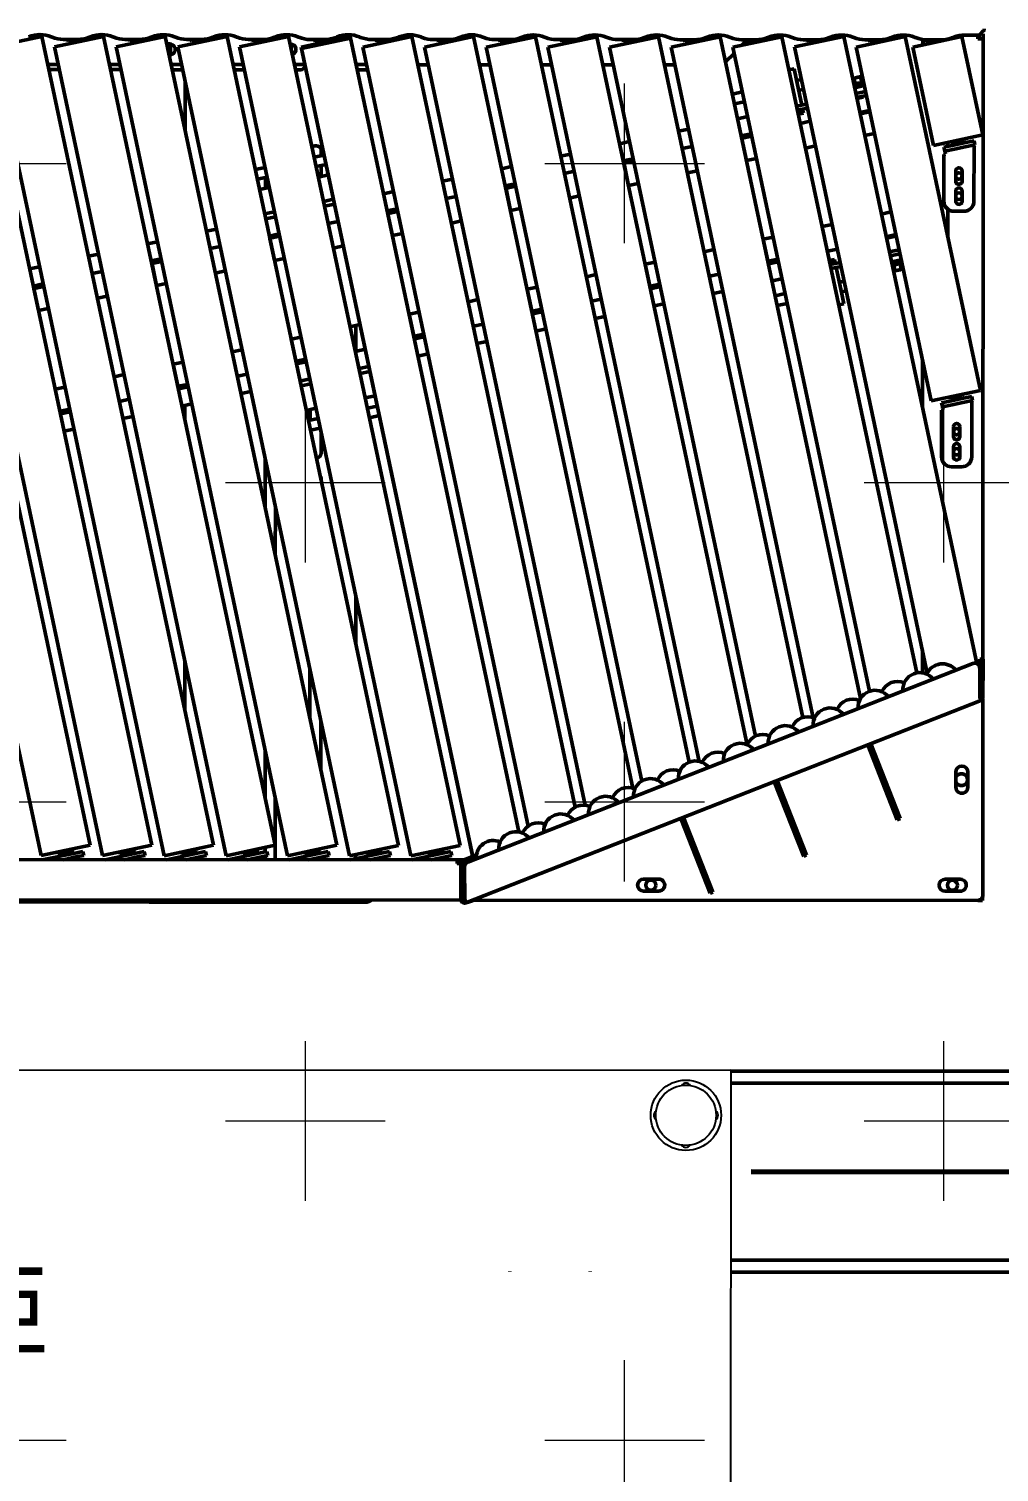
# Model space of a CAD drawing. Header units: millimetres. Extents: x 845401 to 948039, y 511594 to 550263.
# Drawn here: x 916995 to 917960, y 535198 to 536634 of the extents above; entities that cross this region are included whole.
import ezdxf

# ---------------------------------------------------------------- set-up
doc = ezdxf.new("R2010")
doc.units = ezdxf.units.MM
for name, color, linetype in [('00', 7, 'Continuous'), ('DIM', 2, 'Continuous'), ('MARK', 3, 'Continuous')]:
    doc.layers.add(name, color=color, linetype=linetype)
doc.layers.add('A-剖-0.10mm.......SECT-L01', color=255, linetype='Continuous', lineweight=18)
doc.layers.add('可见 (ISO)', color=7, linetype='Continuous', lineweight=50)
doc.styles.add('MtXpl_', font='simfang.ttf')

# ---------------------------------------------------------------- blocks, each defined once
blk = doc.blocks.new('20210329143249')
at = {"color": 7, "linetype": 'Continuous', "lineweight": 25}
for p, q in [((-1554, 45), (44, 45)), ((45, -452.8), (45, 44))]:
    blk.add_line(p, q, dxfattribs=at)
for radius in [35, 30]:
    blk.add_circle((0, 0), radius, dxfattribs=at)
for centre, radius, start, end in [((44, 44), 1, 0, 90), ((0, 27), 5, 32.7341, 147.2659), ((-27, 0), 5, 122.7341, 180), ((-27, 0), 5, 180, 237.2659), ((27, 0), 5, 302.7341, 57.2659), ((0, -27), 5, 212.7341, 327.2659)]:
    blk.add_arc(centre, radius, start, end, dxfattribs=at)
at = {"layer": 'MARK', "style": 'MtXpl_'}
blk.add_text('主控柜', height=75, dxfattribs=at).set_placement((-940.1, -232.1))
blk = doc.blocks.new('单件分离新结构核图')
at = {"layer": '可见 (ISO)'}
for p, q in [((4623318.7, 894477.5), (4623147.7, 895282)), ((4623380, 894477.5), (4623209, 895282)), ((4623270.3, 895282), (4623221.4, 895271.6)), ((4623267.5, 895283.8), (4623257, 895281.5)), ((4623441.3, 894477.5), (4623270.3, 895282)), ((4623279.6, 895281.6), (4623280.6, 895281.2)), ((4623331.7, 895282), (4623282.8, 895271.6)), ((4623317.6, 895281.2), (4623318.6, 895281.6)), ((4623328.9, 895283.8), (4623318.4, 895281.5)), ((4623502.7, 894477.5), (4623331.7, 895282)), ((4623340.9, 895281.6), (4623341.9, 895281.2)), ((4623393, 895282), (4623344.1, 895271.6)), ((4623379, 895281.2), (4623380, 895281.6)), ((4623390.2, 895283.8), (4623379.7, 895281.5)), ((4623564, 894477.5), (4623393, 895282)), ((4623402.2, 895281.6), (4623403.2, 895281.2)), ((4623454.4, 895282), (4623405.4, 895271.6)), ((4623440.3, 895281.2), (4623441.3, 895281.6)), ((4623451.5, 895283.8), (4623441.1, 895281.5)), ((4623625.4, 894477.5), (4623454.4, 895282)), ((4623463.6, 895281.6), (4623464.6, 895281.2)), ((4623515.7, 895282), (4623466.8, 895271.6)), ((4623501.6, 895281.2), (4623502.6, 895281.6)), ((4623512.9, 895283.8), (4623502.4, 895281.5)), ((4623686.7, 894477.5), (4623515.7, 895282)), ((4623524.9, 895281.6), (4623525.9, 895281.2)), ((4623577, 895282), (4623528.1, 895271.6)), ((4623563, 895281.2), (4623564, 895281.6)), ((4623574.2, 895283.8), (4623563.7, 895281.5)), ((4623745.2, 894491), (4623577, 895282)), ((4623586.3, 895281.6), (4623587.3, 895281.2)), ((4623638.4, 895282), (4623589.5, 895271.6)), ((4623624.3, 895281.2), (4623625.3, 895281.6)), ((4623635.6, 895283.8), (4623625.1, 895281.5)), ((4623801.2, 894515.7), (4623638.4, 895282)), ((4623647.6, 895281.6), (4623648.6, 895281.2)), ((4623699.7, 895282), (4623650.8, 895271.6)), ((4623685.7, 895281.2), (4623686.7, 895281.6)), ((4623696.9, 895283.8), (4623686.4, 895281.5)), ((4623858.6, 894534.5), (4623699.7, 895282)), ((4623708.9, 895281.6), (4623709.9, 895281.2)), ((4623761.1, 895282), (4623712.1, 895271.6)), ((4623747, 895281.2), (4623748, 895281.6)), ((4623758.2, 895283.8), (4623747.8, 895281.5)), ((4623914.4, 894560.4), (4623761.1, 895282)), ((4623770.3, 895281.6), (4623771.3, 895281.2)), ((4623822.4, 895282), (4623773.5, 895271.6)), ((4623808.3, 895281.2), (4623809.3, 895281.6)), ((4623819.6, 895283.8), (4623809.1, 895281.5)), ((4623811.4, 895282), (4623811.4, 895280.1)), ((4623972.1, 894577.8), (4623822.4, 895282)), ((4623831.6, 895281.6), (4623832.6, 895281.2)), ((4623883.7, 895282), (4623834.8, 895271.6)), ((4623869.7, 895281.2), (4623870.7, 895281.6)), ((4623880.9, 895283.8), (4623870.4, 895281.5)), ((4624027.6, 894604.9), (4623883.7, 895282)), ((4623893, 895281.6), (4623894, 895281.2)), ((4623945.1, 895282), (4623896.2, 895271.6)), ((4623931, 895281.2), (4623932, 895281.6)), ((4623942.3, 895283.8), (4623931.8, 895281.5)), ((4624084.9, 894623.9), (4623945.1, 895282)), ((4623954.3, 895281.6), (4623955.3, 895281.2)), ((4624006.4, 895282), (4623957.5, 895271.6)), ((4623992.4, 895281.2), (4623993.4, 895281.6)), ((4624003.6, 895283.8), (4623993.1, 895281.5)), ((4624140.9, 894649.3), (4624006.4, 895282)), ((4624015.6, 895281.6), (4624016.6, 895281.2)), ((4624067.8, 895282.3), (4624018.9, 895271.9)), ((4624053.7, 895281.2), (4624054.7, 895281.6)), ((4624064.9, 895283.8), (4624054.5, 895281.5)), ((4624200.4, 894658.6), (4624067.8, 895282.3)), ((4624077, 895281.6), (4624078, 895281.2)), ((4624129.1, 895282.3), (4624080.2, 895271.9)), ((4624115, 895281.2), (4624116, 895281.6)), ((4624126.3, 895283.8), (4624115.8, 895281.5)), ((4624204, 894930.2), (4624129.1, 895282.3)), ((4624185.4, 895282.3), (4624136.5, 895271.9)), ((4624138.3, 895281.6), (4624139.3, 895281.2)), ((4624176.4, 895281.2), (4624177.4, 895281.6)), ((4624206.2, 895184.5), (4624185.4, 895282.3)), ((4624201.3, 895283.8), (4624188.5, 895283.8)), ((4624201.4, 895280.1), (4624201.4, 895283.8)), ((4624202.4, 895284), (4624202.4, 895280.1)), ((4624203.4, 895284.6), (4624206.7, 895287.9)), ((4624203.9, 895285.1), (4624206.4, 895285.1)), ((4624206.4, 895285.1), (4624206.4, 895280.1)), ((4623269.8, 894467.1), (4623098.7, 895271.6)), ((4623331.1, 894467.1), (4623160.1, 895271.6)), ((4623392.4, 894467.1), (4623221.4, 895271.6)), ((4623453.8, 894467.1), (4623282.8, 895271.6)), ((4623306.5, 895279.1), (4623291.7, 895279.1)), ((4623296.2, 895279.1), (4623296.7, 895276.9)), ((4623306.5, 895279), (4623296.7, 895276.9)), ((4623308.8, 895279.2), (4623299.5, 895277.2)), ((4623299.5, 895277.2), (4623299.9, 895275.2)), ((4623300.5, 895277.7), (4623300.6, 895277.4)), ((4623303.6, 895278.4), (4623303.7, 895278.1)), ((4623306.9, 895279.1), (4623306.5, 895279)), ((4623314.2, 895280.1), (4623314.6, 895278.3)), ((4623515.1, 894467.1), (4623344.1, 895271.6)), ((4623367.8, 895279.1), (4623353, 895279.1)), ((4623357.6, 895279.1), (4623358, 895276.9)), ((4623367.8, 895279), (4623358, 895276.9)), ((4623370.2, 895279.2), (4623360.8, 895277.2)), ((4623360.8, 895277.2), (4623361.2, 895275.2)), ((4623361.9, 895277.7), (4623361.9, 895277.4)), ((4623365, 895278.4), (4623365, 895278.1)), ((4623368.2, 895279.1), (4623367.8, 895279)), ((4623375.5, 895280.1), (4623375.9, 895278.3)), ((4623394.6, 895274.6), (4623397.4, 895274.6)), ((4623394.7, 895274.6), (4623394.7, 895274)), ((4623398.2, 895274), (4623398.2, 895264)), ((4623576.5, 894467.1), (4623405.4, 895271.6)), ((4623429.2, 895279.1), (4623414.4, 895279.1)), ((4623418.9, 895279.1), (4623419.4, 895276.9)), ((4623429.1, 895279), (4623419.4, 895276.9)), ((4623431.5, 895279.2), (4623422.1, 895277.2)), ((4623422.1, 895277.2), (4623422.6, 895275.2)), ((4623423.2, 895277.7), (4623423.3, 895277.4)), ((4623426.3, 895278.4), (4623426.4, 895278.1)), ((4623429.6, 895279.1), (4623429.1, 895279)), ((4623436.9, 895280.1), (4623437.2, 895278.3)), ((4623637.8, 894467.1), (4623466.8, 895271.6)), ((4623490.5, 895279.1), (4623475.7, 895279.1)), ((4623480.2, 895279.1), (4623480.7, 895276.9)), ((4623490.5, 895279), (4623480.7, 895276.9)), ((4623492.8, 895279.2), (4623483.5, 895277.2)), ((4623483.5, 895277.2), (4623483.9, 895275.2)), ((4623484.5, 895277.7), (4623484.6, 895277.4)), ((4623487.7, 895278.4), (4623487.7, 895278.1)), ((4623490.9, 895279.1), (4623490.5, 895279)), ((4623498.2, 895280.1), (4623498.6, 895278.3)), ((4623517.3, 895274.6), (4623517.4, 895274.6)), ((4623518.2, 895274), (4623518.2, 895270.1)), ((4623699.1, 894467.1), (4623528.1, 895271.6)), ((4623577.3, 895280.5), (4623528.4, 895270.1)), ((4623699.2, 894466.5), (4623528.4, 895270.1)), ((4623551.8, 895279.1), (4623537.1, 895279.1)), ((4623541.6, 895279.1), (4623542, 895276.9)), ((4623551.8, 895279), (4623542, 895276.9)), ((4623554.2, 895279.2), (4623544.8, 895277.2)), ((4623544.8, 895277.2), (4623545.2, 895275.2)), ((4623545.9, 895277.7), (4623546, 895277.4)), ((4623549, 895278.4), (4623549.1, 895278.1)), ((4623552.2, 895279.1), (4623551.8, 895279)), ((4623559.5, 895280.1), (4623559.9, 895278.3)), ((4623745.2, 894491), (4623577.3, 895280.5)), ((4623754.2, 894496.6), (4623589.5, 895271.6)), ((4623613.2, 895279.1), (4623598.4, 895279.1)), ((4623602.9, 895279.1), (4623603.4, 895276.9)), ((4623613.2, 895279), (4623603.4, 895276.9)), ((4623615.5, 895279.2), (4623606.2, 895277.2)), ((4623606.2, 895277.2), (4623606.6, 895275.2)), ((4623607.2, 895277.7), (4623607.3, 895277.4)), ((4623610.3, 895278.4), (4623610.4, 895278.1)), ((4623613.6, 895279.1), (4623613.2, 895279)), ((4623620.9, 895280.1), (4623621.3, 895278.3)), ((4623811.1, 894517.5), (4623650.8, 895271.6)), ((4623674.5, 895279.1), (4623659.7, 895279.1)), ((4623664.3, 895279.1), (4623664.7, 895276.9)), ((4623674.5, 895279), (4623664.7, 895276.9)), ((4623676.9, 895279.2), (4623667.5, 895277.2)), ((4623667.5, 895277.2), (4623667.9, 895275.2)), ((4623668.6, 895277.7), (4623668.6, 895277.4)), ((4623671.7, 895278.4), (4623671.7, 895278.1)), ((4623674.9, 895279.1), (4623674.5, 895279)), ((4623682.2, 895280.1), (4623682.6, 895278.3)), ((4623867.3, 894541.6), (4623712.1, 895271.6)), ((4623735.9, 895279.1), (4623721.1, 895279.1)), ((4623725.6, 895279.1), (4623726.1, 895276.9)), ((4623735.8, 895279), (4623726.1, 895276.9)), ((4623738.2, 895279.2), (4623728.8, 895277.2)), ((4623728.8, 895277.2), (4623729.3, 895275.2)), ((4623729.9, 895277.7), (4623730, 895277.4)), ((4623733, 895278.4), (4623733.1, 895278.1)), ((4623736.3, 895279.1), (4623735.8, 895279)), ((4623743.6, 895280.1), (4623743.9, 895278.3)), ((4623924.5, 894561.2), (4623773.5, 895271.6)), ((4623797.2, 895279.1), (4623782.4, 895279.1)), ((4623786.9, 895279.1), (4623787.4, 895276.9)), ((4623797.2, 895279), (4623787.4, 895276.9)), ((4623799.5, 895279.2), (4623790.2, 895277.2)), ((4623790.2, 895277.2), (4623790.6, 895275.2)), ((4623791.2, 895277.7), (4623791.3, 895277.4)), ((4623794.4, 895278.4), (4623794.4, 895278.1)), ((4623797.6, 895279.1), (4623797.2, 895279)), ((4623804.9, 895280.1), (4623805.3, 895278.3)), ((4623807.4, 895280.9), (4623807.4, 895280.1)), ((4623807.4, 895278.8), (4623807.4, 895280.1)), ((4623811.4, 895279.6), (4623811.4, 895280.1)), ((4623980.5, 894586.4), (4623834.8, 895271.6)), ((4623858.5, 895279.1), (4623843.8, 895279.1)), ((4623848.3, 895279.1), (4623848.7, 895276.9)), ((4623858.5, 895279), (4623848.7, 895276.9)), ((4623860.9, 895279.2), (4623851.5, 895277.2)), ((4623851.5, 895277.2), (4623851.9, 895275.2)), ((4623852.6, 895277.7), (4623852.7, 895277.4)), ((4623855.7, 895278.4), (4623855.8, 895278.1)), ((4623858.9, 895279.1), (4623858.5, 895279)), ((4623866.2, 895280.1), (4623866.6, 895278.3)), ((4624037.9, 894604.7), (4623896.2, 895271.6)), ((4623919.9, 895279.1), (4623905.1, 895279.1)), ((4623909.6, 895279.1), (4623910.1, 895276.9)), ((4623919.9, 895279), (4623910.1, 895276.9)), ((4623922.2, 895279.2), (4623912.9, 895277.2)), ((4623912.9, 895277.2), (4623913.3, 895275.2)), ((4623913.9, 895277.7), (4623914, 895277.4)), ((4623917, 895278.4), (4623917.1, 895278.1)), ((4623920.3, 895279.1), (4623919.9, 895279)), ((4623927.6, 895280.1), (4623928, 895278.3)), ((4624093.7, 894631), (4623957.5, 895271.6)), ((4623981.2, 895279.1), (4623966.4, 895279.1)), ((4623970.9, 895277.6), (4623966.9, 895273.6)), ((4623971, 895279.1), (4623971.4, 895276.9)), ((4623981.2, 895279), (4623971.4, 895276.9)), ((4623983.6, 895279.2), (4623974.2, 895277.2)), ((4623974.2, 895277.2), (4623974.6, 895275.2)), ((4623975.3, 895277.7), (4623975.3, 895277.4)), ((4623978.4, 895278.4), (4623978.4, 895278.1)), ((4623981.6, 895279.1), (4623981.2, 895279)), ((4623988.9, 895280.1), (4623989.3, 895278.3)), ((4624151.3, 894649.1), (4624018.9, 895271.9)), ((4624042.6, 895279.1), (4624027.8, 895279.1)), ((4624032.3, 895279.1), (4624032.8, 895276.9)), ((4624042.5, 895279), (4624032.8, 895276.9)), ((4624037.1, 895277.8), (4624037.5, 895275.9)), ((4624043, 895279.1), (4624042.5, 895279)), ((4624048.9, 895279.8), (4624049.2, 895278.4)), ((4624155.1, 894919.8), (4624080.2, 895271.9)), ((4624103.9, 895279.1), (4624089.1, 895279.1)), ((4624093.6, 895279.1), (4624094.1, 895276.9)), ((4624103.9, 895279), (4624094.1, 895276.9)), ((4624098.4, 895277.8), (4624098.8, 895275.9)), ((4624104.3, 895279.1), (4624103.9, 895279)), ((4624110.3, 895279.8), (4624110.5, 895278.4)), ((4624157.3, 895174.1), (4624136.5, 895271.9)), ((4624146.4, 895274), (4624146.4, 895279.4)), ((4624149.9, 895279.1), (4624150.3, 895276.9)), ((4624160.1, 895279), (4624150.3, 895276.9)), ((4624165.2, 895279.1), (4624150.5, 895279.1)), ((4624154.6, 895277.8), (4624155.1, 895275.9)), ((4624160.5, 895279.1), (4624160.1, 895279)), ((4624166.6, 895279.1), (4624166.8, 895278.4)), ((4624201.4, 895280.1), (4624206.4, 895280.1)), ((4624206.4, 895280.1), (4624206.4, 894662.9)), ((4623286.5, 895254.1), (4623276.3, 895254.1)), ((4623347.8, 895254.1), (4623337.6, 895254.1)), ((4623397.4, 895263.6), (4623396.9, 895263.6)), ((4623409.2, 895254.1), (4623398.9, 895254.1)), ((4623470.5, 895254.1), (4623460.3, 895254.1)), ((4623531.8, 895254.1), (4623521.6, 895254.1)), ((4623593.2, 895254.1), (4623583, 895254.1)), ((4623654.5, 895254.1), (4623644.3, 895254.1)), ((4623715.9, 895254.1), (4623705.6, 895254.1)), ((4623777.2, 895254.1), (4623767, 895254.1)), ((4623838.5, 895254.1), (4623828.3, 895254.1)), ((4623899.9, 895254.1), (4623889.7, 895254.1)), ((4623958.8, 895265.5), (4623950.4, 895257.1)), ((4623287.6, 895249), (4623277.3, 895249)), ((4623348.9, 895249), (4623338.7, 895249)), ((4623410.2, 895249), (4623400, 895249)), ((4623471.6, 895249), (4623461.4, 895249)), ((4623527.7, 895249), (4623522.7, 895249)), ((4623584, 895249), (4623594.3, 895249)), ((4624013.4, 895249.2), (4624018.4, 895250.3)), ((4624018.4, 895250.3), (4624020.4, 895240.5)), ((4624026.1, 895214.1), (4624020.4, 895240.5)), ((4624020.9, 895238.5), (4624025.8, 895239.6)), ((4624081.3, 895241.7), (4624076.6, 895240.7)), ((4624079.4, 895235.2), (4624078.2, 895240.6)), ((4624083.7, 895242.2), (4624081.3, 895241.7)), ((4624083.7, 895242.2), (4624083.9, 895242.2)), ((4624085.8, 895236.6), (4624084.6, 895242)), ((4623412.7, 895237.4), (4623412.7, 895189.3)), ((4623957.2, 895225), (4623967, 895227.1)), ((4624022.9, 895228.7), (4624027.8, 895229.8)), ((4624079.4, 895235.2), (4624077.9, 895234.9)), ((4624078, 895234.3), (4624087.8, 895236.4)), ((4624078.6, 895231.4), (4624088.4, 895233.5)), ((4624081.9, 895235.8), (4624079.4, 895235.2)), ((4624079.9, 895225.5), (4624089.7, 895227.6)), ((4624080.7, 895221.6), (4624090.5, 895223.7)), ((4624085.8, 895236.6), (4624083.2, 895236)), ((4624084.5, 895235.7), (4624085, 895236.4)), ((4623959.3, 895215.2), (4623969, 895217.3)), ((4624021.1, 895213), (4624031, 895215.1)), ((4624021.9, 895209.1), (4624031.8, 895211.2)), ((4624027.3, 895208.2), (4624026.9, 895210.2)), ((4624080.9, 895220.6), (4624087.1, 895221.9)), ((4624087.1, 895221.9), (4624086.9, 895222.9)), ((4623972.2, 895202.6), (4623962.4, 895200.5)), ((4624022.3, 895207.1), (4624027.3, 895208.2)), ((4624022.7, 895205.2), (4624027.7, 895206.2)), ((4624024.7, 895195.9), (4624034.6, 895198)), ((4624027.7, 895206.2), (4624027.3, 895208.2)), ((4624083.9, 895206.8), (4624093.6, 895208.9)), ((4624093.9, 895207.5), (4624084.1, 895205.5)), ((4623913.5, 895190.1), (4623903.7, 895188.1)), ((4623975.8, 895185.5), (4623966, 895183.4)), ((4623971.3, 895159), (4623966.7, 895180.5)), ((4623976.3, 895183), (4623967.1, 895181.1)), ((4624098.5, 895186), (4624088.7, 895183.9)), ((4624206.2, 895184.5), (4624157.3, 895174.1)), ((4624188, 895178.6), (4624187.6, 895180.6)), ((4623548.2, 895163.6), (4623548.2, 895168)), ((4623854.8, 895177.7), (4623845, 895175.6)), ((4623917.1, 895173), (4623907.3, 895170.9)), ((4624029.9, 895171.4), (4624039.8, 895173.5)), ((4624177.3, 895174.3), (4624167.5, 895172.2)), ((4624168.4, 895168.3), (4624167.5, 895172.2)), ((4624168.4, 895168.3), (4624178.2, 895170.4)), ((4624168.4, 895168.3), (4624168.6, 895167.3)), ((4624169, 895165.4), (4624168.6, 895167.3)), ((4624171.4, 895173), (4624171.4, 895177.1)), ((4624176.3, 895176.1), (4624175.8, 895178.1)), ((4624188, 895178.6), (4624176.3, 895176.1)), ((4624177.3, 895174.3), (4624187.8, 895176.5)), ((4624178.2, 895170.4), (4624188.6, 895172.6)), ((4624197.5, 895178.6), (4624187.8, 895176.5)), ((4624188.6, 895172.6), (4624198.4, 895174.7)), ((4624197.5, 895178.6), (4624198.4, 895174.7)), ((4624197.5, 895118.6), (4624197.5, 895173.5)), ((4623492.3, 895151.7), (4623482.5, 895149.6)), ((4623551, 895164.2), (4623541.2, 895162.1)), ((4623543.2, 895152.6), (4623553, 895154.7)), ((4623548.2, 895142.9), (4623548.2, 895153.6)), ((4623737.4, 895152.7), (4623727.6, 895150.6)), ((4623796.1, 895165.2), (4623786.3, 895163.1)), ((4623858.4, 895160.5), (4623848.6, 895158.5)), ((4623853.9, 895134), (4623849.4, 895155.6)), ((4623858.9, 895158.1), (4623849.7, 895156.1)), ((4623971.2, 895159), (4623981, 895161)), ((4624167.5, 895165), (4624169, 895165.4)), ((4624167.5, 895165), (4624167.5, 895118.6)), ((4623484.5, 895140.1), (4623494.3, 895142.2)), ((4623492.7, 895141.8), (4623492.7, 895131.1)), ((4623555.2, 895144.4), (4623545.4, 895142.3)), ((4623678.7, 895140.2), (4623668.9, 895138.2)), ((4623799.7, 895148.1), (4623790, 895146)), ((4623912.5, 895146.5), (4623922.3, 895148.6)), ((4624179.3, 895148.6), (4624179.3, 895138.6)), ((4624185.7, 895138.6), (4624185.7, 895148.6)), ((4623496.5, 895131.9), (4623486.7, 895129.8)), ((4623620, 895127.8), (4623610.3, 895125.7)), ((4623682.4, 895123.1), (4623672.6, 895121)), ((4623741.1, 895135.6), (4623731.3, 895133.5)), ((4623736.6, 895109.1), (4623732, 895130.6)), ((4623741.6, 895133.2), (4623732.4, 895131.2)), ((4623795.2, 895121.5), (4623804.9, 895123.6)), ((4623853.8, 895134), (4623863.6, 895136.1)), ((4624179.3, 895128.6), (4624179.3, 895118.6)), ((4624185.7, 895118.6), (4624185.7, 895128.6)), ((4623560.3, 895120.2), (4623550.5, 895118.1)), ((4623561.3, 895115.3), (4623551.6, 895113.2)), ((4623623.7, 895110.6), (4623613.9, 895108.6)), ((4623736.5, 895109.1), (4623746.2, 895111.1)), ((4624171.4, 895083.6), (4624171.4, 895110.7)), ((4623501.6, 895107.7), (4623491.8, 895105.6)), ((4623502.7, 895102.8), (4623492.9, 895100.7)), ((4623565, 895098.2), (4623555.2, 895096.1)), ((4623619.2, 895084.1), (4623614.6, 895105.7)), ((4623624.2, 895108.2), (4623615, 895106.2)), ((4623677.8, 895096.6), (4623687.6, 895098.7)), ((4624046.5, 895093.2), (4624056.4, 895095.3)), ((4624115.1, 895107.8), (4624105.3, 895105.7)), ((4624177.5, 895108.6), (4624187.5, 895108.6)), ((4623444, 895090.3), (4623434.2, 895088.3)), ((4623506.3, 895085.7), (4623496.5, 895083.6)), ((4623501.8, 895059.2), (4623497.2, 895080.7)), ((4623506.8, 895083.3), (4623497.6, 895081.3)), ((4623502.7, 895082.4), (4623502.7, 895084.9)), ((4623619.1, 895084.1), (4623628.9, 895086.2)), ((4623987.9, 895080.7), (4623997.6, 895082.8)), ((4623992.5, 895059.2), (4623987.9, 895080.7)), ((4624119.9, 895085.3), (4624110.1, 895083.2)), ((4624110.4, 895081.9), (4624120.2, 895083.9)), ((4623385.3, 895077.9), (4623375.5, 895075.8)), ((4623447.6, 895073.2), (4623437.8, 895071.1)), ((4623560.4, 895071.6), (4623570.2, 895073.7)), ((4623929.2, 895068.2), (4623938.9, 895070.3)), ((4624051.7, 895068.7), (4624061.6, 895070.8)), ((4624113.3, 895068), (4624123.1, 895070.1)), ((4624114.2, 895064.1), (4624124, 895066.2)), ((4623267.9, 895052.9), (4623258.1, 895050.8)), ((4623326.6, 895065.4), (4623316.8, 895063.3)), ((4623388.9, 895060.7), (4623379.1, 895058.7)), ((4623384.4, 895034.2), (4623379.9, 895055.8)), ((4623389.4, 895058.3), (4623380.2, 895056.3)), ((4623501.7, 895059.2), (4623511.5, 895061.2)), ((4623870.5, 895055.8), (4623880.3, 895057.8)), ((4623875.1, 895034.3), (4623870.6, 895055.8)), ((4623993.1, 895058.8), (4624002.3, 895060.8)), ((4624002.8, 895058.3), (4623993.1, 895056.3)), ((4624053.7, 895059.4), (4624058.7, 895060.5)), ((4624054.1, 895057.5), (4624059.1, 895058.5)), ((4624054.5, 895055.5), (4624064.4, 895057.6)), ((4624055.4, 895051.6), (4624065.3, 895053.7)), ((4624058.7, 895060.5), (4624059.1, 895058.5)), ((4624059.1, 895058.5), (4624059.5, 895056.6)), ((4624060.4, 895052.7), (4624066, 895026.3)), ((4624115.4, 895058.2), (4624125.2, 895060.3)), ((4624125.8, 895057.4), (4624116, 895055.3)), ((4624116.2, 895054.7), (4624117.7, 895055)), ((4624117.7, 895055), (4624120.2, 895055.6)), ((4624117.7, 895055), (4624118.8, 895049.6)), ((4624121.5, 895055.8), (4624124.1, 895056.4)), ((4624122.5, 895056.7), (4624123.3, 895056.2)), ((4624124.1, 895056.4), (4624125.2, 895051)), ((4623330.2, 895048.3), (4623320.5, 895046.2)), ((4623443, 895046.7), (4623452.8, 895048.8)), ((4623811.8, 895043.3), (4623821.6, 895045.4)), ((4623944.1, 895045.9), (4623934.4, 895043.8)), ((4624006.5, 895041.2), (4623996.7, 895039.1)), ((4624063.5, 895038), (4624068.4, 895039)), ((4624117.4, 895048.9), (4624122.1, 895049.9)), ((4624122.1, 895049.9), (4624124.5, 895050.4)), ((4624124.5, 895050.4), (4624124.7, 895050.5)), ((4623271.5, 895035.8), (4623261.8, 895033.7)), ((4623267.1, 895009.3), (4623262.5, 895030.8)), ((4623272.1, 895033.4), (4623262.9, 895031.4)), ((4623325.6, 895021.7), (4623335.4, 895023.8)), ((4623384.3, 895034.2), (4623394.1, 895036.3)), ((4623753.1, 895030.8), (4623762.9, 895032.9)), ((4623757.8, 895009.3), (4623753.2, 895030.8)), ((4623875.7, 895033.9), (4623884.9, 895035.8)), ((4623885.5, 895033.4), (4623875.7, 895031.3)), ((4623947.8, 895028.7), (4623938, 895026.7)), ((4623999.8, 895024.5), (4624009.6, 895026.5)), ((4624065.6, 895028.2), (4624070.5, 895029.3)), ((4624068.1, 895016.5), (4624066, 895026.3)), ((4623267, 895009.3), (4623276.7, 895011.3)), ((4623694.4, 895018.3), (4623704.2, 895020.4)), ((4623768.1, 895008.4), (4623758.3, 895006.4)), ((4623758.4, 895008.9), (4623767.6, 895010.9)), ((4623826.8, 895020.9), (4623817, 895018.8)), ((4623889.1, 895016.3), (4623879.3, 895014.2)), ((4624001.9, 895014.7), (4624011.7, 895016.8)), ((4624063.1, 895015.4), (4624068.1, 895016.5)), ((4623577, 894993.4), (4623586.8, 894995.5)), ((4623582.7, 894969), (4623582.7, 894994.6)), ((4623635.7, 895005.9), (4623645.5, 895007.9)), ((4623640.4, 894984.4), (4623635.8, 895005.9)), ((4623709.4, 894996), (4623699.6, 894993.9)), ((4623830.4, 895003.8), (4623820.6, 895001.7)), ((4623518.3, 894980.9), (4623528.1, 894983)), ((4623523, 894959.4), (4623518.4, 894980.9)), ((4623650.7, 894983.5), (4623640.9, 894981.4)), ((4623641, 894984), (4623650.2, 894985.9)), ((4623771.7, 894991.3), (4623761.9, 894989.2)), ((4623459.7, 894968.4), (4623469.4, 894970.5)), ((4623592, 894971), (4623582.2, 894968.9)), ((4623654.3, 894966.4), (4623644.6, 894964.3)), ((4623713, 894978.8), (4623703.2, 894976.8)), ((4623401, 894956), (4623410.8, 894958)), ((4623405.6, 894934.5), (4623401.1, 894956)), ((4623533.3, 894958.5), (4623523.5, 894956.5)), ((4623523.6, 894959), (4623532.8, 894961)), ((4623595.7, 894953.9), (4623585.9, 894951.8)), ((4624146.4, 894912.7), (4624146.4, 894960.8)), ((4623342.3, 894943.5), (4623352.1, 894945.6)), ((4623474.6, 894946.1), (4623464.9, 894944)), ((4623537, 894941.4), (4623527.2, 894939.3)), ((4623538, 894936.5), (4623528.2, 894934.5)), ((4623596.7, 894949), (4623586.9, 894946.9)), ((4623283.6, 894931), (4623293.4, 894933.1)), ((4623288.3, 894909.5), (4623283.7, 894931)), ((4623406.2, 894934.1), (4623415.4, 894936)), ((4623415.9, 894933.6), (4623406.2, 894931.5)), ((4623412.7, 894935.5), (4623412.7, 894932.9)), ((4623478.3, 894928.9), (4623468.5, 894926.9)), ((4623601.8, 894924.8), (4623592.1, 894922.7)), ((4624204, 894930.2), (4624155.1, 894919.8)), ((4624174.1, 894921.8), (4624173.7, 894923.7)), ((4624185.8, 894924.3), (4624174.1, 894921.8)), ((4624175.1, 894920), (4624185.6, 894922.2)), ((4624185.8, 894924.3), (4624185.4, 894926.2)), ((4624195.4, 894924.3), (4624185.6, 894922.2)), ((4624195.4, 894924.3), (4624196.2, 894920.3)), ((4623298.6, 894908.6), (4623288.8, 894906.6)), ((4623288.9, 894909.1), (4623298.1, 894911.1)), ((4623357.3, 894921.1), (4623347.5, 894919)), ((4623419.6, 894916.5), (4623409.8, 894914.4)), ((4623412.7, 894915), (4623412.7, 894900.7)), ((4623543.1, 894912.3), (4623533.4, 894910.2)), ((4623537.2, 894911.1), (4623537.2, 894900.3)), ((4623594.2, 894912.4), (4623604, 894914.5)), ((4624175.1, 894920), (4624165.4, 894917.9)), ((4624166.2, 894914), (4624165.4, 894917.9)), ((4624165.4, 894910.7), (4624166.8, 894911)), ((4624165.4, 894910.7), (4624165.4, 894864.3)), ((4624166.2, 894914), (4624176, 894916.1)), ((4624166.2, 894914), (4624166.4, 894913)), ((4624166.8, 894911), (4624166.4, 894913)), ((4624176, 894916.1), (4624186.4, 894918.3)), ((4624186.4, 894918.3), (4624196.2, 894920.3)), ((4624195.4, 894864.3), (4624195.4, 894919.1)), ((4623360.9, 894904), (4623351.1, 894901.9)), ((4623535.6, 894900), (4623545.3, 894902)), ((4623606, 894905), (4623596.3, 894902.9)), ((4624177.2, 894894.3), (4624177.2, 894884.3)), ((4624183.6, 894884.3), (4624183.6, 894894.3)), ((4623302.2, 894891.5), (4623292.4, 894889.4)), ((4623547.4, 894892.5), (4623537.6, 894890.4)), ((4623548.2, 894868), (4623548.2, 894888.5)), ((4624177.2, 894874.3), (4624177.2, 894864.3)), ((4624183.6, 894864.3), (4624183.6, 894874.3)), ((4623492.7, 894861), (4623492.7, 894812.9)), ((4624175.4, 894854.3), (4624185.4, 894854.3)), ((4623548.2, 894842), (4623548.2, 894840.4)), ((4623502.7, 894765.9), (4623502.7, 894814)), ((4623582.7, 894678.1), (4623582.7, 894726.2)), ((4624146.4, 894649.4), (4624146.4, 894672.2)), ((4623412.7, 894660.2), (4623412.7, 894612.1)), ((4623537.2, 894603.6), (4623537.2, 894651.7)), ((4623694.2, 894460.8), (4624196.6, 894658.6)), ((4624203.4, 894654), (4624203.4, 894625.3)), ((4624203.7, 894657.9), (4624203.7, 894662.9)), ((4624206.7, 894662.9), (4624203.7, 894662.9)), ((4624203.7, 894657.9), (4624203.7, 894625.2)), ((4624206.7, 894662.9), (4624206.7, 894657.9)), ((4624206.7, 894657.9), (4624206.7, 894625.2)), ((4623692.5, 894420.3), (4624204.5, 894622)), ((4624203.7, 894625.2), (4624206.7, 894625.2)), ((4624204.7, 894621.5), (4624204.5, 894622)), ((4624206.7, 894622.3), (4624204.7, 894621.5)), ((4624206.4, 894623.7), (4624206.4, 894622.2)), ((4624206.7, 894622.3), (4624206.7, 894428.1)), ((4623548.2, 894599.9), (4623548.2, 894551.8)), ((4624121.5, 894503.3), (4624092.2, 894577.7)), ((4624124.3, 894504.4), (4624095, 894578.8)), ((4623492.7, 894572.4), (4623492.7, 894524.4)), ((4624179.7, 894550.6), (4624179.7, 894535.6)), ((4624191.7, 894535.6), (4624191.7, 894550.6)), ((4624028.5, 894466.7), (4623999.1, 894541.1)), ((4624031.2, 894467.8), (4624001.9, 894542.2)), ((4623502.7, 894463.1), (4623502.7, 894525.4)), ((4623935.4, 894430), (4623906.1, 894504.4)), ((4623938.2, 894431.1), (4623908.9, 894505.5)), ((4624124.3, 894504.4), (4624121.5, 894503.3)), ((4623318.7, 894477.5), (4623269.8, 894467.1)), ((4623380, 894477.5), (4623331.1, 894467.1)), ((4623441.3, 894477.5), (4623392.4, 894467.1)), ((4623502.7, 894477.5), (4623453.8, 894467.1)), ((4623564, 894477.5), (4623515.1, 894467.1)), ((4623625.4, 894477.5), (4623576.5, 894467.1)), ((4623686.7, 894477.5), (4623637.8, 894467.1)), ((4623683.9, 894463.1), (4621866.4, 894463.1)), ((4623272.7, 894463.1), (4623303.6, 894469.7)), ((4623287.3, 894468.7), (4623286.9, 894470.7)), ((4623302, 894471.9), (4623287.3, 894468.7)), ((4623288.9, 894466.5), (4623288.4, 894469)), ((4623292, 894467.2), (4623291.5, 894469.6)), ((4623291.9, 894463.1), (4623304.4, 894465.8)), ((4623292.9, 894463.1), (4623292.9, 894463.3)), ((4623298.2, 894468.5), (4623297.7, 894471)), ((4623299.4, 894463.1), (4623299.1, 894464.6)), ((4623301.4, 894469.2), (4623300.8, 894471.6)), ((4623302, 894471.9), (4623301.5, 894473.8)), ((4623302.6, 894463.1), (4623302.2, 894465.3)), ((4623303.6, 894469.7), (4623311.4, 894471.3)), ((4623312.3, 894467.4), (4623304.4, 894465.8)), ((4623312.3, 894467.4), (4623311.4, 894471.3)), ((4623333.7, 894463.1), (4623364.6, 894469.7)), ((4623348.6, 894468.7), (4623348.2, 894470.7)), ((4623363.3, 894471.9), (4623348.6, 894468.7)), ((4623350.3, 894466.6), (4623349.7, 894469)), ((4623353.4, 894467.3), (4623352.9, 894469.6)), ((4623352.9, 894463.1), (4623365.4, 894465.8)), ((4623354.3, 894463.1), (4623354.2, 894463.4)), ((4623359.6, 894468.6), (4623359.1, 894471)), ((4623360.7, 894463.1), (4623360.4, 894464.7)), ((4623362.7, 894469.3), (4623362.2, 894471.6)), ((4623363.3, 894471.9), (4623362.9, 894473.8)), ((4623364, 894463.1), (4623363.5, 894465.3)), ((4623364.6, 894469.7), (4623372.4, 894471.3)), ((4623373.3, 894467.4), (4623365.4, 894465.8)), ((4623373.3, 894467.4), (4623372.4, 894471.3)), ((4623394.7, 894463.1), (4623425.6, 894469.7)), ((4623410, 894468.7), (4623409.5, 894470.7)), ((4623424.6, 894471.9), (4623410, 894468.7)), ((4623411.6, 894466.7), (4623411.1, 894469)), ((4623413.9, 894463.1), (4623426.4, 894465.8)), ((4623414.7, 894467.3), (4623414.2, 894469.6)), ((4623415.6, 894463.1), (4623415.5, 894463.4)), ((4623420.9, 894468.7), (4623420.4, 894471)), ((4623422.1, 894463.1), (4623421.7, 894464.8)), ((4623424, 894469.3), (4623423.5, 894471.6)), ((4623424.6, 894471.9), (4623424.2, 894473.8)), ((4623425.3, 894463.1), (4623424.8, 894465.4)), ((4623425.6, 894469.7), (4623433.4, 894471.3)), ((4623434.3, 894467.4), (4623426.4, 894465.8)), ((4623434.3, 894467.4), (4623433.4, 894471.3)), ((4623455.7, 894463.1), (4623486.6, 894469.7)), ((4623471.3, 894468.7), (4623470.9, 894470.7)), ((4623486, 894471.9), (4623471.3, 894468.7)), ((4623472.9, 894466.8), (4623472.4, 894469)), ((4623474.9, 894463.1), (4623487.4, 894465.8)), ((4623476, 894467.4), (4623475.5, 894469.6)), ((4623476.9, 894463.1), (4623476.8, 894463.5)), ((4623482.2, 894468.7), (4623481.7, 894471)), ((4623483.4, 894463.1), (4623483.1, 894464.8)), ((4623485.3, 894469.4), (4623484.9, 894471.6)), ((4623486, 894471.9), (4623485.6, 894473.8)), ((4623486.7, 894463.1), (4623486.2, 894465.5)), ((4623486.6, 894469.7), (4623494.4, 894471.3)), ((4623495.3, 894467.4), (4623487.4, 894465.8)), ((4623492.7, 894475.3), (4623492.7, 894471)), ((4623492.7, 894466.9), (4623492.7, 894463.1)), ((4623495.3, 894467.4), (4623494.4, 894471.3)), ((4623516.7, 894463.1), (4623547.6, 894469.7)), ((4623532.6, 894468.7), (4623532.2, 894470.7)), ((4623547.3, 894471.9), (4623532.6, 894468.7)), ((4623534.2, 894466.8), (4623533.8, 894469)), ((4623535.9, 894463.1), (4623548.4, 894465.8)), ((4623537.3, 894467.5), (4623536.9, 894469.6)), ((4623538.3, 894463.1), (4623538.2, 894463.6)), ((4623543.5, 894468.8), (4623543.1, 894471)), ((4623544.8, 894463.1), (4623544.4, 894464.9)), ((4623546.7, 894469.5), (4623546.2, 894471.6)), ((4623547.3, 894471.9), (4623546.9, 894473.8)), ((4623548, 894463.1), (4623547.5, 894465.5)), ((4623547.6, 894469.7), (4623555.4, 894471.3)), ((4623556.3, 894467.4), (4623548.4, 894465.8)), ((4623556.3, 894467.4), (4623555.4, 894471.3)), ((4623577.7, 894463.1), (4623608.6, 894469.7)), ((4623582.7, 894464.2), (4623582.7, 894468.4)), ((4623594, 894468.7), (4623593.6, 894470.7)), ((4623608.7, 894471.9), (4623594, 894468.7)), ((4623595.6, 894466.9), (4623595.1, 894469)), ((4623596.9, 894463.1), (4623609.4, 894465.8)), ((4623598.7, 894467.6), (4623598.2, 894469.6)), ((4623599.6, 894463.1), (4623599.5, 894463.6)), ((4623604.9, 894468.9), (4623604.4, 894471)), ((4623606.1, 894463.1), (4623605.7, 894465)), ((4623608, 894469.5), (4623607.5, 894471.6)), ((4623608.7, 894471.9), (4623608.2, 894473.8)), ((4623608.6, 894469.7), (4623616.4, 894471.3)), ((4623609.3, 894463.1), (4623608.8, 894465.6)), ((4623617.3, 894467.4), (4623609.4, 894465.8)), ((4623617.3, 894467.4), (4623616.4, 894471.3)), ((4623638.7, 894463.1), (4623669.6, 894469.7)), ((4623655.3, 894468.7), (4623654.9, 894470.7)), ((4623670, 894471.9), (4623655.3, 894468.7)), ((4623656.9, 894467), (4623656.4, 894469)), ((4623657.9, 894463.1), (4623670.4, 894465.8)), ((4623660, 894467.6), (4623659.6, 894469.6)), ((4623661, 894463.1), (4623660.8, 894463.7)), ((4623666.2, 894468.9), (4623665.8, 894471)), ((4623667.4, 894463.1), (4623667, 894465)), ((4623669.3, 894469.6), (4623668.9, 894471.6)), ((4623670, 894471.9), (4623669.6, 894473.8)), ((4623669.6, 894469.7), (4623677.4, 894471.3)), ((4623670.7, 894463.1), (4623670.1, 894465.7)), ((4623678.3, 894467.4), (4623670.4, 894465.8)), ((4623678.3, 894467.4), (4623677.4, 894471.3)), ((4623683.9, 894459.6), (4623683.9, 894463.1)), ((4623683.9, 894463.1), (4623690.5, 894463.1)), ((4623696.6, 894465.5), (4623689.6, 894462.7)), ((4623697.7, 894462.7), (4623690.7, 894459.9)), ((4623696.6, 894465.5), (4623701.3, 894467.3)), ((4623702.4, 894464.5), (4623697.7, 894462.7)), ((4623698.7, 894463.1), (4623700.1, 894463.1)), ((4623702.9, 894467.9), (4623699.1, 894467.1)), ((4623699.7, 894463.1), (4623700.7, 894463.3)), ((4623702.4, 894464.5), (4623701.3, 894467.3)), ((4623702.8, 894466.3), (4623701.8, 894466.1)), ((4624031.2, 894467.8), (4624028.5, 894466.7)), ((4623687.4, 894459.6), (4623683.9, 894459.6)), ((4623687.4, 894426.6), (4623687.4, 894459.6)), ((4623687.7, 894423.5), (4623687.4, 894459.4)), ((4623690.7, 894423.5), (4623690.4, 894459.4)), ((4623691.4, 894423.6), (4623691.1, 894456.1)), ((4623884.2, 894444.1), (4623869.2, 894444.1)), ((4624184.2, 894444.1), (4624169.2, 894444.1)), ((4623687.4, 894423.1), (4621866.4, 894423.1)), ((4623377.7, 894421), (4622241.7, 894421)), ((4623377.7, 894421), (4623527.7, 894421)), ((4623592.7, 894421), (4623527.7, 894421)), ((4623530.7, 894422), (4623572.7, 894422)), ((4623687.4, 894426.6), (4623687.4, 894423.1)), ((4623687.7, 894423.1), (4623687.4, 894423.1)), ((4623690.7, 894423.5), (4623687.7, 894423.5)), ((4623691.4, 894423.1), (4623691, 894423.1)), ((4623691.4, 894423.1), (4623692.5, 894420.3)), ((4624201.7, 894423.1), (4623700.9, 894423.1)), ((4623869.2, 894432.1), (4623884.2, 894432.1)), ((4623938.2, 894431.1), (4623935.4, 894430)), ((4624169.2, 894432.1), (4624184.2, 894432.1)), ((4624206.4, 894423.1), (4624201.7, 894423.1)), ((4624206.4, 894426.3), (4624206.4, 894423.1)), ((4623736.2, 894254.1), (4623736.2, 894254.6)), ((4623816.2, 894254.1), (4623816.2, 894254.6)), ((4623956.4, 894253.1), (4626856.4, 894253.1)), ((4626956.4, 894241.1), (4623956.4, 894241.1)), ((4626936.4, 894153.8), (4623976.4, 894153.8)), ((4623976.4, 894152.3), (4626936.4, 894152.3)), ((4626956.4, 894065.1), (4623956.4, 894065.1)), ((4623736.2, 894053.6), (4623736.2, 894054.1)), ((4623816.2, 894053.6), (4623816.2, 894054.1)), ((4623956.4, 894053.1), (4626956.4, 894053.1))]:
    blk.add_line(p, q, dxfattribs=at)
for centre, radius in [((4624182.5, 895143.6), 3.2), ((4624182.5, 895123.6), 3.2), ((4624180.4, 894889.3), 3.2), ((4624180.4, 894869.3), 3.2), ((4623876.4, 894438.1), 5), ((4624176.4, 894438.1), 5)]:
    blk.add_circle(centre, radius, dxfattribs=at)
for centre, radius, start, end in [((4623268.4, 895253.8), 30, 68.1986, 111.8014), ((4623291.7, 895309.1), 30, 248.1986, 270), ((4623306.5, 895309.1), 30, 270, 291.8014), ((4623329.8, 895253.8), 30, 68.1986, 111.8014), ((4623353, 895309.1), 30, 248.1986, 270), ((4623367.8, 895309.1), 30, 270, 291.8014), ((4623391.1, 895253.8), 30, 68.1986, 111.8014), ((4623414.4, 895309.1), 30, 248.1986, 270), ((4623429.2, 895309.1), 30, 270, 291.8014), ((4623452.4, 895253.8), 30, 68.1986, 111.8014), ((4623475.7, 895309.1), 30, 248.1986, 270), ((4623490.5, 895309.1), 30, 270, 291.8014), ((4623513.8, 895253.8), 30, 68.1986, 111.8014), ((4623537.1, 895309.1), 30, 248.1986, 270), ((4623551.8, 895309.1), 30, 270, 291.8014), ((4623575.1, 895253.8), 30, 68.1986, 111.8014), ((4623598.4, 895309.1), 30, 248.1986, 270), ((4623613.2, 895309.1), 30, 270, 291.8014), ((4623636.5, 895253.8), 30, 68.1986, 111.8014), ((4623659.7, 895309.1), 30, 248.1986, 270), ((4623674.5, 895309.1), 30, 270, 291.8014), ((4623697.8, 895253.8), 30, 68.1986, 111.8014), ((4623721.1, 895309.1), 30, 248.1986, 270), ((4623735.9, 895309.1), 30, 270, 291.8014), ((4623759.1, 895253.8), 30, 68.1986, 111.8014), ((4623782.4, 895309.1), 30, 248.1986, 270), ((4623797.2, 895309.1), 30, 270, 291.8014), ((4623820.5, 895253.8), 30, 68.1986, 111.8014), ((4623843.8, 895309.1), 30, 248.1986, 270), ((4623858.5, 895309.1), 30, 270, 291.8014), ((4623881.8, 895253.8), 30, 68.1986, 111.8014), ((4623905.1, 895309.1), 30, 248.1986, 270), ((4623919.9, 895309.1), 30, 270, 291.8014), ((4623943.2, 895253.8), 30, 68.1986, 111.8014), ((4623966.4, 895309.1), 30, 248.1986, 270), ((4623981.2, 895309.1), 30, 270, 291.8014), ((4624004.5, 895253.8), 30, 68.1986, 111.8014), ((4624027.8, 895309.1), 30, 248.1986, 270), ((4624042.6, 895309.1), 30, 270, 291.8014), ((4624065.8, 895253.8), 30, 68.1986, 111.8014), ((4624089.1, 895309.1), 30, 248.1986, 270), ((4624103.9, 895309.1), 30, 270, 291.8014), ((4624127.2, 895253.8), 30, 68.1986, 111.8014), ((4624150.5, 895309.1), 30, 248.1986, 270), ((4624165.2, 895309.1), 30, 270, 291.8014), ((4624188.5, 895253.8), 30, 90, 111.8014), ((4624201.3, 895286.8), 3, 270, 315), ((4624204.6, 895290), 3, 315, 0), ((4623397.4, 895269.1), 5.5, 270, 90), ((4623392.7, 895274), 5.5, 0, 5.5612), ((4623517.4, 895269.1), 5.5, 292.9538, 90), ((4623512.7, 895274), 5.5, 0, 5.5612), ((4623967.4, 895281.1), 5, 315, 319.9769), ((4623392.7, 895264), 5.5, 356.4353, 0), ((4623527.7, 895254), 5, 270, 336.3682), ((4623967.2, 895180.6), 0.5, 102, 192), ((4623542.7, 895168), 5.5, 0, 131.7296), ((4623849.9, 895155.7), 0.5, 102, 192), ((4624182.5, 895148.6), 3.2, 0, 180), ((4624182.5, 895138.6), 3.2, 180, 0), ((4623732.5, 895130.7), 0.5, 102, 192), ((4624182.5, 895128.6), 3.2, 0, 180), ((4624177.5, 895118.6), 10, 180, 270), ((4624182.5, 895118.6), 3.2, 180, 0), ((4624187.5, 895118.6), 10, 270, 0), ((4623615.1, 895105.8), 0.5, 102, 192), ((4623497.7, 895080.8), 0.5, 102, 192), ((4623380.3, 895055.9), 0.5, 102, 192), ((4623993, 895059.3), 0.5, 192, 282), ((4623263, 895030.9), 0.5, 102, 192), ((4623875.6, 895034.4), 0.5, 192, 282), ((4623758.3, 895009.4), 0.5, 192, 282), ((4623640.9, 894984.5), 0.5, 192, 282), ((4623523.5, 894959.5), 0.5, 192, 282), ((4623406.1, 894934.6), 0.5, 192, 282), ((4623288.7, 894909.6), 0.5, 192, 282), ((4624180.4, 894894.3), 3.2, 0, 180), ((4624180.4, 894884.3), 3.2, 180, 0), ((4623542.7, 894868), 5.5, 278.3143, 0), ((4624180.4, 894874.3), 3.2, 0, 180), ((4624175.4, 894864.3), 10, 180, 270), ((4624180.4, 894864.3), 3.2, 180, 0), ((4624185.4, 894864.3), 10, 270, 0), ((4623542.7, 894842), 5.5, 0, 35.2818), ((4624144, 894632.6), 17, 38.6046, 184.3954), ((4624166.4, 894641.4), 17, 38.6046, 156.4009), ((4624198.4, 894654), 5, 0, 111.5), ((4624121.7, 894623.8), 17, 66.5991, 156.4009), ((4624077.1, 894606.2), 17, 66.5991, 156.4009), ((4624099.4, 894615), 17, 38.6046, 184.3954), ((4624203.2, 894625.2), 0.5, 312.6244, 0), ((4624203.2, 894625.2), 3.5, 291.5, 0), ((4624054.7, 894597.4), 17, 38.6046, 184.3954), ((4624010.1, 894579.8), 17, 38.6046, 184.3954), ((4624032.4, 894588.6), 17, 66.5991, 156.4009), ((4623965.4, 894562.2), 17, 38.6046, 184.3954), ((4623987.7, 894571), 17, 66.5991, 156.4009), ((4623943.1, 894553.4), 17, 66.5991, 156.4009), ((4623898.4, 894535.8), 17, 66.5991, 156.4009), ((4623920.7, 894544.6), 17, 38.6046, 184.3954), ((4624185.7, 894550.6), 6, 0, 180), ((4624185.4, 894543.1), 6, 199.438, 160.562), ((4623853.8, 894518.2), 17, 66.5991, 156.4009), ((4623876.1, 894527), 17, 38.6046, 184.3954), ((4624185.7, 894535.6), 6, 180, 0), ((4623831.4, 894509.4), 17, 38.6046, 184.3954), ((4623786.8, 894491.8), 17, 38.6046, 184.3954), ((4623809.1, 894500.6), 17, 66.5991, 156.4009), ((4623764.4, 894483), 17, 66.5991, 156.4009), ((4623719.8, 894465.4), 17, 66.5991, 184.3954), ((4623742.1, 894474.2), 17, 38.6046, 184.3954), ((4623272.6, 894463.6), 0.5, 270, 282), ((4623333.6, 894463.6), 0.5, 270, 282), ((4623394.6, 894463.6), 0.5, 270, 282), ((4623455.6, 894463.6), 0.5, 270, 282), ((4623516.6, 894463.6), 0.5, 270, 282), ((4623577.6, 894463.6), 0.5, 270, 282), ((4623638.6, 894463.6), 0.5, 270, 282), ((4623683.9, 894459.6), 3.5, 0, 90), ((4623690.9, 894459.4), 3.5, 111.5, 180.5), ((4623699.6, 894463.6), 0.5, 270, 282), ((4623683.9, 894459.6), 0.5, 0, 90), ((4623690.9, 894459.4), 0.5, 111.5, 180.5), ((4623696.1, 894456.1), 5, 111.5, 180.5), ((4623869.2, 894438.1), 6, 90, 270), ((4623884.2, 894438.1), 6, 270, 90), ((4624169.2, 894438.1), 6, 90, 270), ((4624184.2, 894438.1), 6, 270, 90), ((4623377.7, 894426), 5, 215.53, 270), ((4623527.7, 894426), 5, 270, 324.47), ((4623572.7, 894432), 10, 270, 297.0558), ((4623592.7, 894431), 10, 270, 307.7617), ((4623691.2, 894423.5), 3.5, 180.5, 291.5), ((4623691.2, 894423.5), 0.5, 180.5, 291.5), ((4624201.7, 894428.1), 5, 270, 0)]:
    blk.add_arc(centre, radius, start, end, dxfattribs=at)
for points, weights in [([(4624076.7, 895240.6), (4624077.4, 895240.6), (4624078.2, 895240.6)], [2.54542088863, 2.50424958957, 2.44364949703]), ([(4624078.2, 895240.6), (4624079.8, 895241.4), (4624081.3, 895241.7)], [2.30569732663, 2.48404363552, 2.48404363552]), ([(4624081.3, 895241.7), (4624082.8, 895242.1), (4624084.6, 895242)], [2.48404363552, 2.48404363552, 2.30569732663]), ([(4624084.6, 895242), (4624084.2, 895242.2), (4624083.9, 895242.2)], [2.16200737808, 2.25307439171, 2.29455036847]), ([(4624081.9, 895235.8), (4624082.6, 895235.8), (4624083.2, 895236)], [1.62961710017, 1.63997703087, 1.62961710017]), ([(4624120.2, 895055.6), (4624120.8, 895055.8), (4624121.5, 895055.8)], [1.51463139945, 1.52426033396, 1.51463139945]), ([(4624118.8, 895049.6), (4624118.1, 895049.3), (4624117.4, 895049.1)], [2.37770813634, 2.4366729483, 2.47673324863]), ([(4624122.1, 895049.9), (4624120.6, 895049.6), (4624118.8, 895049.6)], [2.59387601082, 2.59387601082, 2.40764409218]), ([(4624125.2, 895051), (4624123.6, 895050.2), (4624122.1, 895049.9)], [2.30569732663, 2.48404363552, 2.48404363552]), ([(4624124.7, 895050.5), (4624124.9, 895050.7), (4624125.2, 895051)], [2.29455036847, 2.25307439171, 2.16200737808])]:
    blk.add_rational_spline(points, weights, degree=2, dxfattribs=at)
for points, knots in [([(4624197.5, 895173.5), (4624197.7, 895174), (4624198, 895174.5), (4624198.2, 895174.6), (4624198.3, 895174.6), (4624198.3, 895174.7), (4624198.4, 895174.7)], [0, 0, 0, 0, 0.859892, 0.859892, 0.859892, 1, 1, 1, 1]), ([(4624195.4, 894919.1), (4624195.6, 894919.7), (4624195.8, 894920.1), (4624196.1, 894920.3), (4624196.1, 894920.3), (4624196.1, 894920.3), (4624196.2, 894920.3)], [0, 0, 0, 0, 0.859892, 0.859892, 0.859892, 1, 1, 1, 1]), ([(4624204.5, 894622), (4624204.5, 894622), (4624204.3, 894622.6), (4624204, 894623.5), (4624203.8, 894624), (4624203.6, 894624.7), (4624203.4, 894625.3)], [0, 0, 0, 0, 0.628676, 0.628676, 0.628676, 1, 1, 1, 1]), ([(4623691.4, 894423.6), (4623691.4, 894423.5), (4623691.4, 894423.5), (4623691.4, 894423.4), (4623691.4, 894423.4), (4623691.4, 894423.3), (4623691.4, 894423.2), (4623691.4, 894423.2), (4623691.4, 894423.2), (4623691.4, 894423.1), (4623691.4, 894423.1), (4623691.4, 894423.1), (4623691.4, 894423.1)], [0, 0, 0, 0, 0.25, 0.25, 0.25, 0.5, 0.5, 0.5, 0.75, 0.75, 0.75, 1, 1, 1, 1]), ([(4623691.4, 894423.6), (4623691.7, 894422.5), (4623692.1, 894421.5), (4623692.3, 894420.9), (4623692.4, 894420.5), (4623692.5, 894420.3), (4623692.5, 894420.3)], [0, 0, 0, 0, 0.628676, 0.628676, 0.628676, 1, 1, 1, 1])]:
    blk.add_open_spline(points, degree=3, knots=knots, dxfattribs=at)
blk.add_open_spline([(4623700.9, 894423.1), (4623698.1, 894422.2), (4623695.2, 894421.4), (4623692.5, 894420.3)], degree=3, dxfattribs=at)
at = {"layer": 'DIM'}
blk.add_blockref('20210329143249', (4623911.4, 894209.1), dxfattribs=at)
blk = doc.blocks.new('C线')
at = {"layer": 'A-剖-0.10mm.......SECT-L01', "color": 1, "rotation": 359.9712527628268}
blk.add_blockref('单件分离新结构核图', (-3624841.2, -417498, 12.7), dxfattribs=at)
blk = doc.blocks.new('BC线平台')
at = {"layer": 'A-剖-0.10mm.......SECT-L01'}
h = blk.add_hatch(dxfattribs=at)
h.set_pattern_fill('CROSS', color=2, scale=50)
h.set_pattern_definition([(0, (691447.87, 341554.85), (317.5, 317.5), [158.75, -476.25]), (90, (691527.24, 341475.47), (-317.5, 317.5), [158.75, -476.25])])
h.paths.add_polyline_path([(791174.1, 370096.4), (802932, 370096.4), (802932, 366396.4), (791174.1, 366396.4)])

msp = doc.modelspace()

# ---------------------------------------------------------------- block references
at = {"layer": '00'}
for name, p in [('BC线平台', (120688.3, 168041.3, -1)), ('C线', (-81869.8, 61162.2))]:
    msp.add_blockref(name, p, dxfattribs=at)

doc.saveas('drawing.dxf')
